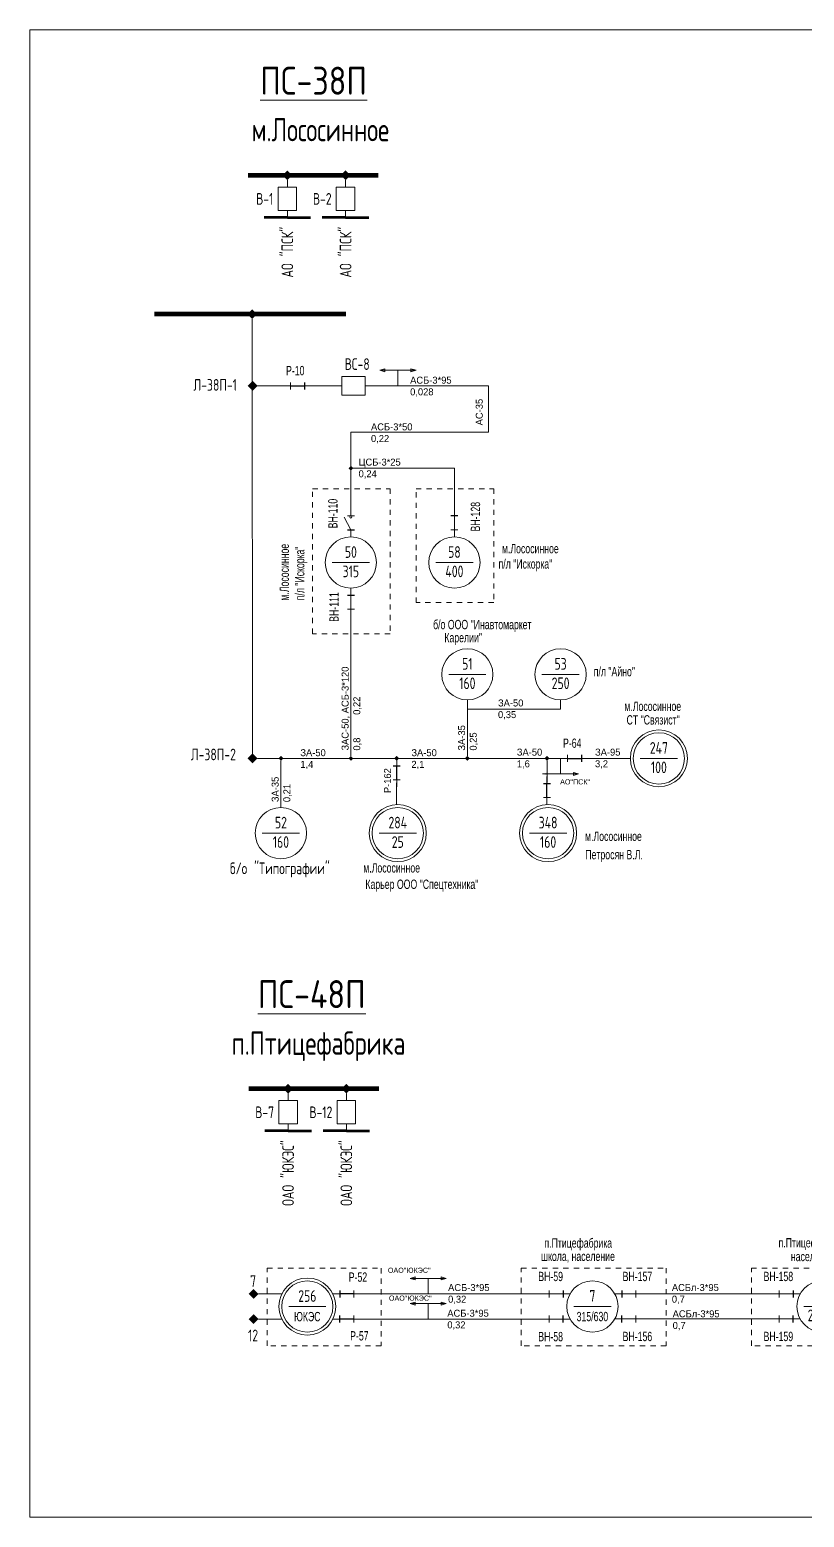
# Model space of a CAD drawing. Header units: millimetres. Extents: x 11 to 409, y 3 to 285.
# Drawn here: x 11.4 to 158.7, y 2.6 to 285.5 of the extents above; entities that cross this region are included whole.
import ezdxf
from ezdxf.enums import TextEntityAlignment as Align

# ---------------------------------------------------------------- set-up
doc = ezdxf.new("R2010")
doc.units = ezdxf.units.MM
doc.linetypes.add('JIS_02_1.0', pattern=[2, 1, -1])
for name, color, linetype, lineweight in [('10_КВ', 250, 'Continuous', 18), ('АТРИБУТЫ', 7, 'Continuous', 13), ('РАЗЪЕД_РУБИЛЬН', 150, 'Continuous', 13), ('ТЕКСТ', 7, 'Continuous', 13)]:
    doc.layers.add(name, color=color, linetype=linetype, lineweight=lineweight)
doc.layers.add('СХ_ОПЕРАТИВНАЯ', color=10, linetype='Continuous')
doc.layers.add('ШУНТ_РАЗЪЕД', color=161, linetype='Continuous')
doc.styles.add('ATTRIB', font='txt.shx', dxfattribs={"width": 0.7, "height": 5})
doc.styles.add('PRINADLEGNOST', font='txt.shx', dxfattribs={"width": 0.7, "height": 7})
doc.styles.add('МП', font='txt.shx', dxfattribs={"width": 0.7, "height": 2.5})
doc.styles.add('ПС', font='txt.shx', dxfattribs={"width": 0.8, "height": 12})
doc.styles.add('ТЕКСТ_МОДЕЛИ', font='txt.shx', dxfattribs={"width": 0.7, "height": 5})

# ---------------------------------------------------------------- blocks, each defined once
blk = doc.blocks.new('НАЗВАНИЕ_ОБЪЕКТА')
at = {"layer": 'АТРИБУТЫ'}
for tag, height, style, width, p in [('НОМЕР-ПС', 12, 'ПС', 0.8, (0, 0)), ('МЕСТОПОЛОЖЕНИЕ', 10, 'МП', 0.7, (0, -22)), ('ПРИНАДЛЕЖНОСТЬ', 7, 'PRINADLEGNOST', 0.7, (0, -37))]:
    blk.add_attdef(tag, text='', height=height, dxfattribs=dict(at, style=style, width=width)).set_placement(p, align=Align.TOP_CENTER)
blk = doc.blocks.new('ВЫКЛЮЧАТЕЛЬ')
at = {"color": 0, "linetype": 'ByBlock'}
for p, q in [((0, 0), (0, -3)), ((0, -13), (0, -16))]:
    blk.add_line(p, q, dxfattribs=at)
blk.add_lwpolyline([(-4, -3), (4, -3), (4, -13), (-4, -13)], close=True, dxfattribs=at)
at = {"layer": 'АТРИБУТЫ', "style": 'ATTRIB', "width": 0.7}
blk.add_attdef('ДИСП_НОМ', text='', height=5, dxfattribs=at).set_placement((-6, -8), align=Align.MIDDLE_RIGHT)
at = {"layer": 'АТРИБУТЫ', "style": 'ATTRIB', "width": 0.7, "flags": 1}
blk.add_attdef('КОД', text='', height=5, dxfattribs=at).set_placement((-6, -14), align=Align.MIDDLE_RIGHT)
blk = doc.blocks.new('ПРИСОЕД_ШИНЕ')
at = {"color": 0}
blk.add_solid([(0, 2.12), (2.12, 0), (-2.12, 0), (0, -2.12)], dxfattribs=at)
at = {"layer": 'АТРИБУТЫ', "style": 'ATTRIB', "width": 0.7}
blk.add_attdef('ДИСП_НОМ', text='', height=5, dxfattribs=at).set_placement((0, 3.12), align=Align.CENTER)
blk = doc.blocks.new('РАЗЪЕДИНИТЕЛЬ')
at = {"color": 0, "linetype": 'ByBlock'}
for p, q in [((0, 0), (0, -3)), ((0, -9), (0, -12))]:
    blk.add_line(p, q, dxfattribs=at)
at = {"layer": 'РАЗЪЕД_РУБИЛЬН', "color": 0, "linetype": 'ByBlock'}
blk.add_line((-1.5, -3), (1.5, -3), dxfattribs=at)
at = {"layer": 'СХ_ОПЕРАТИВНАЯ', "color": 0, "linetype": 'ByBlock'}
blk.add_line((-1.5, -9), (1.5, -9), dxfattribs=at)
at = {"layer": 'ШУНТ_РАЗЪЕД', "color": 0}
blk.add_line((0, -3), (0, -9), dxfattribs=at)
at = {"layer": 'РАЗЪЕД_РУБИЛЬН', "color": 7, "style": 'ATTRIB', "width": 0.7}
blk.add_attdef('ДИСП_НОМ', text='', height=5, dxfattribs=at).set_placement((-4.75, -6), align=Align.MIDDLE_RIGHT)
at = {"layer": 'РАЗЪЕД_РУБИЛЬН', "color": 7, "style": 'ATTRIB', "width": 0.7, "flags": 1}
blk.add_attdef('КОД', text='', height=5, dxfattribs=at).set_placement((-4.75, -12), align=Align.MIDDLE_RIGHT)
blk = doc.blocks.new('ВЫКЛ_НАГРУЗКИ')
at = {"color": 0, "linetype": 'ByBlock'}
for p, q in [((0, 0), (0, -3)), ((0, -9), (0, -12))]:
    blk.add_line(p, q, dxfattribs=at)
at = {"layer": 'РАЗЪЕД_РУБИЛЬН', "color": 0, "linetype": 'ByBlock'}
blk.add_line((-1.5, -3), (1.5, -3), dxfattribs=at)
at = {"layer": 'СХ_ОПЕРАТИВНАЯ', "color": 0, "linetype": 'ByBlock'}
blk.add_line((-1.5, -9), (1.5, -9), dxfattribs=at)
at = {"layer": 'РАЗЪЕД_РУБИЛЬН', "color": 7, "style": 'ATTRIB', "width": 0.7}
blk.add_attdef('ДИСП_НОМ', text='', height=5, dxfattribs=at).set_placement((-4.75, -6), align=Align.MIDDLE_RIGHT)
at = {"layer": 'РАЗЪЕД_РУБИЛЬН', "color": 7, "style": 'ATTRIB', "width": 0.7, "flags": 1}
blk.add_attdef('КОД', text='', height=5, dxfattribs=at).set_placement((-4.75, -12), align=Align.MIDDLE_RIGHT)
blk = doc.blocks.new('ТРАНСФ_ПОДСТ')
at = {"color": 7}
blk.add_line((-8, -11), (8, -11), dxfattribs=at)
at = {"color": 0}
blk.add_circle((0, -11), 11, dxfattribs=at)
at = {"layer": 'АТРИБУТЫ', "style": 'ATTRIB', "width": 0.7, "flags": 4}
for tag, p in [('OBOZN', (0, -9)), ('MOCHNOCT', (0, -17.33))]:
    blk.add_attdef(tag, text='', height=5, dxfattribs=at).set_placement(p, align=Align.CENTER)
at = {"layer": 'АТРИБУТЫ', "style": 'ТЕКСТ_МОДЕЛИ', "width": 0.7}
blk.add_attdef('MESTO_1', text='', height=5, dxfattribs=at).set_placement((14, -11), align=Align.BOTTOM_LEFT)
blk.add_attdef('MESTO_2', text='', height=5, dxfattribs=at).set_placement((14, -12), align=Align.TOP_LEFT)
blk = doc.blocks.new('ОТВЕТВЛЕНИЕ')
at = {"color": 0, "linetype": 'ByBlock'}
blk.add_solid([(0, 1.06), (1.06, 0), (-1.06, 0), (0, -1.06)], dxfattribs=at)

msp = doc.modelspace()

# ---------------------------------------------------------------- hatches: boundary and pattern name
at = {"layer": '10_КВ'}
h = msp.add_hatch(color=256, dxfattribs=at)
h.paths.add_polyline_path([(84.84, 220.72), (83.86, 220.72), (83.86, 220.42)])
h.paths.add_polyline_path([(84.84, 220.72), (83.86, 221.01), (83.86, 220.72)])
h.paths.add_polyline_path([(78.93, 220.42), (78.93, 220.72), (77.95, 220.72)])
h.paths.add_polyline_path([(77.95, 220.72), (78.93, 220.72), (78.93, 221.01)])
h = msp.add_hatch(color=256, dxfattribs=at)
h.paths.add_polyline_path([(115.75, 143.96), (114.76, 143.96), (114.76, 144.26)])
h.paths.add_polyline_path([(115.75, 143.96), (114.76, 143.67), (114.76, 143.96)])
h.paths.add_polyline_path([(109.84, 144.26), (109.84, 143.96), (108.85, 143.96)])
h.paths.add_polyline_path([(108.85, 143.96), (109.84, 143.96), (109.84, 143.67)])
h = msp.add_hatch(color=256, dxfattribs=at)
h.paths.add_polyline_path([(90.58, 48.04), (89.59, 48.04), (89.59, 47.74)])
h.paths.add_polyline_path([(90.58, 48.04), (89.59, 48.33), (89.59, 48.04)])
h.paths.add_polyline_path([(84.67, 47.74), (84.67, 48.04), (83.69, 48.04)])
h.paths.add_polyline_path([(83.69, 48.04), (84.67, 48.04), (84.67, 48.33)])
h = msp.add_hatch(color=256, dxfattribs=at)
h.paths.add_polyline_path([(90.58, 43.24), (89.59, 43.24), (89.59, 42.95)])
h.paths.add_polyline_path([(90.58, 43.24), (89.59, 43.54), (89.59, 43.24)])
h.paths.add_polyline_path([(84.67, 42.95), (84.67, 43.24), (83.69, 43.24)])
h.paths.add_polyline_path([(83.69, 43.24), (84.67, 43.24), (84.67, 43.54)])

# ---------------------------------------------------------------- linework, layer by layer
at = {"layer": '10_КВ', "lineweight": 100}
for p, q in [((60.36, 249.77), (55.93, 249.77)), ((60.36, 249.77), (64.79, 249.77)), ((71.44, 249.77), (67, 249.77)), ((71.44, 249.77), (75.87, 249.77)), ((60.5, 76.07), (56.07, 76.07)), ((60.5, 76.07), (64.93, 76.07)), ((71.58, 76.07), (67.15, 76.07)), ((71.58, 76.07), (76.01, 76.07))]:
    msp.add_line(p, q, dxfattribs=at)
at = {"layer": '10_КВ'}
for p, q in [((53.76, 146.9), (53.68, 230.45)), ((77.95, 220.72), (78.93, 221.01)), ((77.95, 220.72), (84.84, 220.72)), ((77.95, 220.72), (78.93, 220.42)), ((78.93, 221.01), (78.93, 220.42)), ((81.39, 220.72), (81.39, 217.76)), ((84.84, 220.72), (83.86, 221.01)), ((83.86, 221.01), (83.86, 220.42)), ((84.84, 220.72), (83.86, 220.42)), ((54.71, 217.76), (59.63, 217.76)), ((64.95, 217.76), (69.38, 217.76)), ((76.47, 217.76), (81.39, 217.76)), ((81.39, 217.76), (98.63, 217.76)), ((98.63, 217.76), (98.63, 208.98)), ((72.44, 208.98), (72.44, 202.09)), ((72.44, 208.98), (98.63, 208.98)), ((72.44, 202.09), (92.13, 202.09)), ((72.44, 190.37), (71.19, 192.79)), ((92.13, 193.03), (92.13, 190.37)), ((72.44, 177.96), (72.44, 173.97)), ((72.44, 169.54), (72.44, 173.97)), ((72.44, 169.54), (72.44, 147.39)), ((94.59, 156.25), (94.59, 158.02)), ((94.59, 147.39), (94.59, 156.25)), ((94.59, 156.25), (112.32, 156.25)), ((112.32, 156.25), (112.32, 158.02)), ((59.13, 146.92), (54.69, 146.92)), ((59.13, 146.92), (72.42, 146.92)), ((59.14, 137.58), (59.14, 146.45)), ((72.42, 146.92), (90.14, 146.92)), ((81.14, 138.12), (81.16, 146.45)), ((90.14, 146.92), (99.01, 146.92)), ((99.01, 146.92), (103.44, 146.92)), ((103.44, 146.92), (112.3, 146.92)), ((109.72, 138.12), (109.74, 146.45)), ((112.3, 143.96), (112.3, 146.92)), ((117.62, 146.92), (125.59, 146.92)), ((108.85, 143.96), (115.75, 143.96)), ((115.75, 143.96), (114.76, 144.26)), ((114.76, 143.67), (114.76, 144.26)), ((115.75, 143.96), (114.76, 143.67)), ((83.69, 48.04), (84.67, 48.33)), ((84.67, 48.33), (84.67, 47.74)), ((90.58, 48.04), (89.59, 48.33)), ((89.59, 48.33), (89.59, 47.74)), ((83.69, 48.04), (90.58, 48.04)), ((83.69, 48.04), (84.67, 47.74)), ((87.13, 48.04), (87.13, 45.08)), ((90.58, 48.04), (89.59, 47.74)), ((54.87, 45.08), (59.3, 45.08)), ((74.33, 45.08), (108.8, 45.08)), ((83.69, 43.24), (84.67, 43.54)), ((83.69, 43.24), (90.58, 43.24)), ((83.69, 43.24), (84.67, 42.95)), ((84.67, 43.54), (84.67, 42.95)), ((87.13, 43.24), (87.13, 40.29)), ((90.58, 43.24), (89.59, 43.54)), ((89.59, 43.54), (89.59, 42.95)), ((90.58, 43.24), (89.59, 42.95)), ((110.13, 45.08), (112.78, 45.08)), ((123.95, 45.08), (127.94, 45.08)), ((127.94, 45.08), (152.55, 45.08)), ((153.88, 45.08), (157.24, 45.08)), ((54.87, 40.29), (59.3, 40.29)), ((74.33, 40.29), (108.8, 40.29)), ((110.13, 40.29), (112.78, 40.29)), ((123.95, 40.32), (126.61, 40.32)), ((127.94, 40.32), (152.55, 40.32)), ((153.88, 40.32), (157.05, 40.32))]:
    msp.add_line(p, q, dxfattribs=at)
at = {"layer": '10_КВ', "linetype": 'Continuous'}
msp.add_lwpolyline([(11.38, 2.61), (409.03, 2.61), (409.03, 285.47), (11.38, 285.47)], close=True, dxfattribs=at)
at = {"layer": '10_КВ', "const_width": 0.886}
for points in [[(77.66, 257.8), (52.85, 257.8)], [(71.53, 231.39), (35.09, 231.39)], [(77.81, 84.1), (52.99, 84.1)]]:
    msp.add_lwpolyline(points, dxfattribs=at)
at = {"layer": '10_КВ'}
msp.add_circle((72.44, 192.82), 0.206, dxfattribs=at)
at = {"layer": 'ТЕКСТ'}
for p, q in [((72.44, 202.09), (72.44, 194.36)), ((92.13, 202.09), (92.13, 194.36))]:
    msp.add_line(p, q, dxfattribs=at)
at = {"layer": 'ТЕКСТ', "linetype": 'JIS_02_1.0'}
for points in [[(65.14, 170.63), (65.14, 198.2), (79.91, 198.2), (79.91, 170.63)], [(84.83, 176.54), (84.83, 198.2), (99.6, 198.2), (99.6, 176.54)], [(56.53, 49.98), (78.2, 49.98), (78.2, 35.21), (56.53, 35.21)], [(104.83, 50), (132.4, 50), (132.4, 35.23), (104.83, 35.23)], [(148.59, 50), (168.28, 50), (168.28, 35.23), (148.59, 35.23)]]:
    msp.add_lwpolyline(points, close=True, dxfattribs=at)
at = {"layer": 'ТЕКСТ'}
for centre in [(131.01, 146.92), (81.36, 132.71), (109.94, 132.71), (64.16, 42.68)]:
    msp.add_circle(centre, 5.42, dxfattribs=at)

# ---------------------------------------------------------------- block references
at = {"layer": '10_КВ'}
ref = msp.add_blockref('НАЗВАНИЕ_ОБЪЕКТА', (66.64, 278.44), dxfattribs=dict(at, xscale=-0.4431120238653354, yscale=0.4431120238652794, zscale=0.4431120238652906))
ref.add_attrib('НОМЕР-ПС', '%%UПС-38П', dxfattribs={"layer": 'АТРИБУТЫ', "height": 5.317, "style": 'ПС', "width": 0.8}).set_placement((65.36, 278.44), align=Align.TOP_CENTER)
ref.add_attrib('МЕСТОПОЛОЖЕНИЕ', 'м.Лососинное', dxfattribs={"layer": 'АТРИБУТЫ', "height": 4.4311, "style": 'МП', "width": 0.7}).set_placement((66.64, 268.69), align=Align.TOP_CENTER)
for name, p, xscale, yscale, zscale in [('ПРИСОЕД_ШИНЕ', (60.36, 257.8), -0.4431120238653354, 0.4431120238652794, 0.4431120238652906), ('ПРИСОЕД_ШИНЕ', (71.44, 257.8), -0.4431120238653354, 0.4431120238652794, 0.4431120238652906), ('ПРИСОЕД_ШИНЕ', (53.68, 231.39), -0.4431120238653354, 0.4431120238652794, 0.4431120238652906), ('ОТВЕТВЛЕНИЕ', (72.45, 202.09), 0.4431120238653354, 0.4431120238653354, 0.4431120238653354), ('ОТВЕТВЛЕНИЕ', (59.14, 146.92), 0.4431120238653354, 0.4431120238653354, 0.4431120238653354), ('ОТВЕТВЛЕНИЕ', (72.44, 146.92), 0.4431120238653354, 0.4431120238653354, 0.4431120238653354), ('ОТВЕТВЛЕНИЕ', (81.16, 146.92), 0.4431120238653354, 0.4431120238653354, 0.4431120238653354), ('ОТВЕТВЛЕНИЕ', (94.59, 146.92), 0.4431120238653354, 0.4431120238653354, 0.4431120238653354), ('ОТВЕТВЛЕНИЕ', (109.74, 146.92), 0.4431120238653354, 0.4431120238653354, 0.4431120238653354), ('ПРИСОЕД_ШИНЕ', (60.5, 84.1), -0.4431120238653354, 0.4431120238652794, 0.4431120238652906), ('ПРИСОЕД_ШИНЕ', (71.58, 84.1), -0.4431120238653354, 0.4431120238652794, 0.4431120238652906)]:
    msp.add_blockref(name, p, dxfattribs=dict(at, xscale=xscale, yscale=yscale, zscale=zscale))
at = {"layer": '10_КВ', "xscale": 0.4431120238653354, "yscale": 0.4431120238653354, "zscale": 0.4431120238653354}
for p, values in [((60.36, 256.86), {'ДИСП_НОМ': 'В-1'}), ((71.44, 256.86), {'ДИСП_НОМ': 'В-2'}), ((60.5, 83.16), {'ДИСП_НОМ': 'В-7'}), ((71.58, 83.16), {'ДИСП_НОМ': 'В-12'})]:
    msp.add_blockref('ВЫКЛЮЧАТЕЛЬ', p, dxfattribs=at).add_auto_attribs(values)
at = {"layer": '10_КВ'}
ref = msp.add_blockref('РАЗЪЕДИНИТЕЛЬ', (59.63, 217.76), dxfattribs=dict(at, xscale=-0.4431120238652794, yscale=0.4431120238652794, zscale=0.4431120238652906, rotation=90))
ref.add_attrib('ДИСП_НОМ', 'Р-10', dxfattribs={"layer": 'РАЗЪЕД_РУБИЛЬН', "color": 7, "height": 1.772, "width": 0.7}).set_placement((63.62, 220.66), align=Align.MIDDLE_RIGHT)
ref = msp.add_blockref('ВЫКЛЮЧАТЕЛЬ', (76.47, 217.76), dxfattribs=dict(at, xscale=-0.4431120238652794, yscale=0.4431120238652794, zscale=0.4431120238652906, rotation=270))
ref.add_attrib('ДИСП_НОМ', 'ВС-8', dxfattribs={"layer": 'АТРИБУТЫ', "height": 2.216, "style": 'ATTRIB', "width": 0.7}).set_placement((76.03, 221.89), align=Align.MIDDLE_RIGHT)
at = {"layer": '10_КВ', "linetype": 'Continuous'}
ref = msp.add_blockref('ПРИСОЕД_ШИНЕ', (53.77, 217.76), dxfattribs=dict(at, xscale=0.4431120238653354, yscale=0.4431120238653354, zscale=0.4431120238653354))
ref.add_attrib('ДИСП_НОМ', 'Л-38П-1', dxfattribs={"layer": 'АТРИБУТЫ', "height": 2.216, "style": 'ATTRIB', "width": 0.7}).set_placement((46.64, 216.83), align=Align.CENTER)
at = {"layer": '10_КВ'}
ref = msp.add_blockref('ВЫКЛ_НАГРУЗКИ', (72.44, 194.36), dxfattribs=dict(at, xscale=0.4431120238653354, yscale=0.4431120238653354, zscale=0.4431120238653354))
ref.add_attrib('ДИСП_НОМ', 'ВН-110', dxfattribs={"layer": 'РАЗЪЕД_РУБИЛЬН', "color": 7, "height": 1.772, "rotation": 90, "width": 0.7}).set_placement((69.9, 193.47), align=Align.CENTER)
ref = msp.add_blockref('ВЫКЛ_НАГРУЗКИ', (92.13, 189.04), dxfattribs=dict(at, xscale=0.4431120238653354, yscale=0.4431120238653354, zscale=0.4431120238653354, rotation=180))
ref.add_attrib('ДИСП_НОМ', 'ВН-128', dxfattribs={"layer": 'РАЗЪЕД_РУБИЛЬН', "color": 7, "height": 1.772, "rotation": 90, "width": 0.7}).set_placement((97.02, 192.87), align=Align.CENTER)
ref = msp.add_blockref('ТРАНСФ_ПОДСТ', (72.44, 189.04), dxfattribs=dict(at, xscale=0.4431120238653354, yscale=0.4431120238653354, zscale=0.4431120238653354))
ref.add_attrib('MESTO_1', 'м.Лососинное', dxfattribs={"layer": 'АТРИБУТЫ', "height": 1.7724, "rotation": 90, "width": 0.7}).set_placement((61.19, 176.92), align=Align.BOTTOM_LEFT)
ref.add_attrib('MESTO_2', 'п/л "Искорка"', dxfattribs={"layer": 'АТРИБУТЫ', "height": 1.7724, "rotation": 90, "width": 0.7}).set_placement((61.83, 176.98), align=Align.TOP_LEFT)
ref.add_attrib('OBOZN', '50', dxfattribs={"layer": 'АТРИБУТЫ', "height": 2.216, "style": 'ATTRIB', "width": 0.7, "flags": 4}).set_placement((72.44, 185.05), align=Align.CENTER)
ref.add_attrib('MOCHNOCT', '315', dxfattribs={"layer": 'АТРИБУТЫ', "height": 2.216, "style": 'ATTRIB', "width": 0.7, "flags": 4}).set_placement((72.44, 181.36), align=Align.CENTER)
ref = msp.add_blockref('ТРАНСФ_ПОДСТ', (92.13, 189.04), dxfattribs=dict(at, xscale=0.4431120238653354, yscale=0.4431120238653354, zscale=0.4431120238653354))
ref.add_attrib('MESTO_1', 'м.Лососинное', dxfattribs={"layer": 'АТРИБУТЫ', "height": 1.7724, "width": 0.7}).set_placement((101.17, 185.39), align=Align.BOTTOM_LEFT)
ref.add_attrib('MESTO_2', 'п/л "Искорка"', dxfattribs={"layer": 'АТРИБУТЫ', "height": 1.7724, "width": 0.7}).set_placement((100.52, 184.78), align=Align.TOP_LEFT)
ref.add_attrib('OBOZN', '58', dxfattribs={"layer": 'АТРИБУТЫ', "height": 2.216, "style": 'ATTRIB', "width": 0.7, "flags": 4}).set_placement((92.13, 185.05), align=Align.CENTER)
ref.add_attrib('MOCHNOCT', '400', dxfattribs={"layer": 'АТРИБУТЫ', "height": 2.216, "style": 'ATTRIB', "width": 0.7, "flags": 4}).set_placement((92.13, 181.36), align=Align.CENTER)
ref = msp.add_blockref('ВЫКЛ_НАГРУЗКИ', (72.44, 173.97), dxfattribs=dict(at, xscale=-0.4431120238653354, yscale=0.4431120238652794, zscale=0.4431120238652906, rotation=180))
ref.add_attrib('ДИСП_НОМ', 'ВН-111', dxfattribs={"layer": 'РАЗЪЕД_РУБИЛЬН', "color": 7, "height": 1.772, "rotation": 90, "width": 0.7}).set_placement((70.13, 175.7), align=Align.CENTER)
ref = msp.add_blockref('ТРАНСФ_ПОДСТ', (94.59, 167.77), dxfattribs=dict(at, xscale=0.4431120238653354, yscale=0.4431120238653354, zscale=0.4431120238653354))
ref.add_attrib('MESTO_1', 'б/о ООО "Инавтомаркет ', dxfattribs={"layer": 'АТРИБУТЫ', "height": 1.7724, "width": 0.7}).set_placement((88.08, 170.95), align=Align.BOTTOM_LEFT)
ref.add_attrib('MESTO_2', 'Карелии"', dxfattribs={"layer": 'АТРИБУТЫ', "height": 1.772, "width": 0.7}).set_placement((90.22, 170.76), align=Align.TOP_LEFT)
ref.add_attrib('OBOZN', '51', dxfattribs={"layer": 'АТРИБУТЫ', "height": 2.216, "style": 'ATTRIB', "width": 0.7, "flags": 4}).set_placement((94.59, 163.78), align=Align.CENTER)
ref.add_attrib('MOCHNOCT', '160', dxfattribs={"layer": 'АТРИБУТЫ', "height": 2.216, "style": 'ATTRIB', "width": 0.7, "flags": 4}).set_placement((94.59, 160.09), align=Align.CENTER)
ref = msp.add_blockref('ТРАНСФ_ПОДСТ', (112.32, 167.77), dxfattribs=dict(at, xscale=0.4431120238653354, yscale=0.4431120238653354, zscale=0.4431120238653354))
ref.add_attrib('MESTO_1', 'п/л "Айно"', dxfattribs={"layer": 'АТРИБУТЫ', "height": 1.772, "width": 0.7}).set_placement((118.62, 162), align=Align.BOTTOM_LEFT)
ref.add_attrib('OBOZN', '53', dxfattribs={"layer": 'АТРИБУТЫ', "height": 2.216, "style": 'ATTRIB', "width": 0.7, "flags": 4}).set_placement((112.32, 163.78), align=Align.CENTER)
ref.add_attrib('MOCHNOCT', '250', dxfattribs={"layer": 'АТРИБУТЫ', "height": 2.216, "style": 'ATTRIB', "width": 0.7, "flags": 4}).set_placement((112.32, 160.09), align=Align.CENTER)
ref = msp.add_blockref('ТРАНСФ_ПОДСТ', (131.01, 151.79), dxfattribs=dict(at, xscale=0.4431120238653354, yscale=0.4431120238653354, zscale=0.4431120238653354))
ref.add_attrib('MESTO_1', 'м.Лососинное', dxfattribs={"layer": 'АТРИБУТЫ', "height": 1.7724, "width": 0.7}).set_placement((124.45, 155.4), align=Align.BOTTOM_LEFT)
ref.add_attrib('MESTO_2', 'СТ "Связист"', dxfattribs={"layer": 'АТРИБУТЫ', "height": 1.7724, "width": 0.7}).set_placement((124.86, 155.13), align=Align.TOP_LEFT)
ref.add_attrib('OBOZN', '247', dxfattribs={"layer": 'АТРИБУТЫ', "height": 2.216, "style": 'ATTRIB', "width": 0.7, "flags": 4}).set_placement((131.01, 147.8), align=Align.CENTER)
ref.add_attrib('MOCHNOCT', '100', dxfattribs={"layer": 'АТРИБУТЫ', "height": 2.216, "style": 'ATTRIB', "width": 0.7, "flags": 4}).set_placement((131.01, 144.11), align=Align.CENTER)
ref = msp.add_blockref('РАЗЪЕДИНИТЕЛЬ', (112.3, 146.92), dxfattribs=dict(at, xscale=-0.4431120238652794, yscale=0.4431120238652794, zscale=0.4431120238652906, rotation=90))
ref.add_attrib('ДИСП_НОМ', 'Р-64', dxfattribs={"layer": 'РАЗЪЕД_РУБИЛЬН', "color": 7, "height": 1.772, "width": 0.7}).set_placement((116.28, 149.81), align=Align.MIDDLE_RIGHT)
at = {"layer": '10_КВ', "linetype": 'Continuous'}
ref = msp.add_blockref('ПРИСОЕД_ШИНЕ', (53.75, 146.92), dxfattribs=dict(at, xscale=0.4431120238653354, yscale=0.4431120238653354, zscale=0.4431120238653354))
ref.add_attrib('ДИСП_НОМ', 'Л-38П-2', dxfattribs={"layer": 'АТРИБУТЫ', "height": 2.216, "style": 'ATTRIB', "width": 0.7}).set_placement((46.3, 146.55), align=Align.CENTER)
at = {"layer": '10_КВ', "xscale": -0.4431120238652794, "yscale": 0.4431120238652794, "zscale": 0.4431120238652906}
for p, rotation in [((112.3, 146.92), 90), ((81.16, 141.5), 180), ((109.73, 138.17), 180)]:
    msp.add_blockref('РАЗЪЕДИНИТЕЛЬ', p, dxfattribs=dict(at, rotation=rotation))
at = {"layer": '10_КВ'}
ref = msp.add_blockref('ТРАНСФ_ПОДСТ', (59.14, 137.58), dxfattribs=dict(at, xscale=0.4431120238653354, yscale=0.4431120238653354, zscale=0.4431120238653354))
ref.add_attrib('MESTO_1', 'б/о "Типографии"', dxfattribs={"layer": 'АТРИБУТЫ', "height": 2.2156, "style": 'ТЕКСТ_МОДЕЛИ', "width": 0.7}).set_placement((49.46, 124.23), align=Align.BOTTOM_LEFT)
ref.add_attrib('OBOZN', '52', dxfattribs={"layer": 'АТРИБУТЫ', "height": 2.216, "style": 'ATTRIB', "width": 0.7, "flags": 4}).set_placement((59.14, 133.6), align=Align.CENTER)
ref.add_attrib('MOCHNOCT', '160', dxfattribs={"layer": 'АТРИБУТЫ', "height": 2.216, "style": 'ATTRIB', "width": 0.7, "flags": 4}).set_placement((59.14, 129.9), align=Align.CENTER)
ref = msp.add_blockref('ТРАНСФ_ПОДСТ', (81.36, 137.58), dxfattribs=dict(at, xscale=0.4431120238653354, yscale=0.4431120238653354, zscale=0.4431120238653354))
ref.add_attrib('MESTO_1', 'м.Лососинное', dxfattribs={"layer": 'АТРИБУТЫ', "height": 1.7724, "width": 0.7}).set_placement((74.8, 124.68), align=Align.BOTTOM_LEFT)
ref.add_attrib('MESTO_2', 'Карьер ООО "Спецтехника"', dxfattribs={"layer": 'АТРИБУТЫ', "height": 1.7724, "width": 0.7}).set_placement((75.21, 123.87), align=Align.TOP_LEFT)
ref.add_attrib('OBOZN', '284', dxfattribs={"layer": 'АТРИБУТЫ', "height": 2.216, "style": 'ATTRIB', "width": 0.7, "flags": 4}).set_placement((81.36, 133.6), align=Align.CENTER)
ref.add_attrib('MOCHNOCT', '25', dxfattribs={"layer": 'АТРИБУТЫ', "height": 2.216, "style": 'ATTRIB', "width": 0.7, "flags": 4}).set_placement((81.36, 129.9), align=Align.CENTER)
ref = msp.add_blockref('ТРАНСФ_ПОДСТ', (109.94, 137.58), dxfattribs=dict(at, xscale=0.4431120238653354, yscale=0.4431120238653354, zscale=0.4431120238653354))
ref.add_attrib('MESTO_1', 'м.Лососинное', dxfattribs={"layer": 'АТРИБУТЫ', "height": 1.7724, "width": 0.7}).set_placement((116.97, 130.68), align=Align.BOTTOM_LEFT)
ref.add_attrib('MESTO_2', 'Петросян В.Л.', dxfattribs={"layer": 'АТРИБУТЫ', "height": 1.7724, "width": 0.7}).set_placement((117.02, 129.5), align=Align.TOP_LEFT)
ref.add_attrib('OBOZN', '348', dxfattribs={"layer": 'АТРИБУТЫ', "height": 2.216, "style": 'ATTRIB', "width": 0.7, "flags": 4}).set_placement((109.94, 133.6), align=Align.CENTER)
ref.add_attrib('MOCHNOCT', '160', dxfattribs={"layer": 'АТРИБУТЫ', "height": 2.216, "style": 'ATTRIB', "width": 0.7, "flags": 4}).set_placement((109.94, 129.9), align=Align.CENTER)
ref = msp.add_blockref('НАЗВАНИЕ_ОБЪЕКТА', (66.29, 104.74), dxfattribs=dict(at, xscale=-0.4431120238653354, yscale=0.4431120238652794, zscale=0.4431120238652906))
ref.add_attrib('НОМЕР-ПС', '%%UПС-48П', dxfattribs={"layer": 'АТРИБУТЫ', "height": 5.317, "style": 'ПС', "width": 0.8}).set_placement((65.01, 104.74), align=Align.TOP_CENTER)
ref.add_attrib('МЕСТОПОЛОЖЕНИЕ', 'п.Птицефабрика', dxfattribs={"layer": 'АТРИБУТЫ', "height": 4.4311, "style": 'МП', "width": 0.7}).set_placement((66.29, 94.99), align=Align.TOP_CENTER)
ref = msp.add_blockref('ТРАНСФ_ПОДСТ', (118.37, 47.57), dxfattribs=dict(at, xscale=0.4431120238653354, yscale=0.4431120238653354, zscale=0.4431120238653354))
ref.add_attrib('MESTO_1', 'п.Птицефабрика', dxfattribs={"layer": 'АТРИБУТЫ', "height": 1.7724, "width": 0.7}).set_placement((109.25, 53.34), align=Align.BOTTOM_LEFT)
ref.add_attrib('MESTO_2', 'школа, население', dxfattribs={"layer": 'АТРИБУТЫ', "height": 1.7724, "width": 0.7}).set_placement((108.61, 53.12), align=Align.TOP_LEFT)
ref.add_attrib('OBOZN', '7', dxfattribs={"layer": 'АТРИБУТЫ', "height": 2.22, "style": 'ATTRIB', "width": 0.7, "flags": 4}).set_placement((118.37, 43.59), align=Align.CENTER)
ref.add_attrib('MOCHNOCT', '315/630', dxfattribs={"layer": 'АТРИБУТЫ', "height": 1.772, "width": 0.7, "flags": 4}).set_placement((118.37, 39.89), align=Align.CENTER)
ref = msp.add_blockref('ТРАНСФ_ПОДСТ', (162.12, 47.57), dxfattribs=dict(at, xscale=0.4431120238653354, yscale=0.4431120238653354, zscale=0.4431120238653354))
ref.add_attrib('MESTO_1', 'п.Птицефабрика', dxfattribs={"layer": 'АТРИБУТЫ', "height": 1.7724, "width": 0.7}).set_placement((153.76, 53.38), align=Align.BOTTOM_LEFT)
ref.add_attrib('MESTO_2', 'население', dxfattribs={"layer": 'АТРИБУТЫ', "height": 1.772, "width": 0.7}).set_placement((156.11, 53.08), align=Align.TOP_LEFT)
ref.add_attrib('OBOZN', '8', dxfattribs={"layer": 'АТРИБУТЫ', "height": 2.22, "style": 'ATTRIB', "width": 0.7, "flags": 4}).set_placement((162.12, 43.59), align=Align.CENTER)
ref.add_attrib('MOCHNOCT', '2*400', dxfattribs={"layer": 'АТРИБУТЫ', "height": 2.216, "style": 'ATTRIB', "width": 0.7, "flags": 4}).set_placement((162.12, 39.89), align=Align.CENTER)
at = {"layer": '10_КВ', "linetype": 'Continuous'}
ref = msp.add_blockref('ПРИСОЕД_ШИНЕ', (53.93, 45.08), dxfattribs=dict(at, xscale=0.4431120238653354, yscale=0.4431120238653354, zscale=0.4431120238653354))
ref.add_attrib('ДИСП_НОМ', '7', dxfattribs={"layer": 'АТРИБУТЫ', "height": 2.22, "style": 'ATTRIB', "width": 0.7}).set_placement((53.85, 46.41), align=Align.CENTER)
at = {"layer": '10_КВ'}
ref = msp.add_blockref('РАЗЪЕДИНИТЕЛЬ', (74.33, 45.08), dxfattribs=dict(at, xscale=0.4431120238652794, yscale=0.4431120238652794, zscale=0.4431120238652794, rotation=270))
ref.add_attrib('ДИСП_НОМ', 'Р-52', dxfattribs={"layer": 'РАЗЪЕД_РУБИЛЬН', "color": 7, "height": 1.772, "width": 0.7}).set_placement((75.54, 48.28), align=Align.MIDDLE_RIGHT)
ref = msp.add_blockref('ВЫКЛ_НАГРУЗКИ', (108.8, 45.08), dxfattribs=dict(at, xscale=-0.4431120238652794, yscale=0.4431120238652794, zscale=0.4431120238652906, rotation=90))
ref.add_attrib('ДИСП_НОМ', 'ВН-59', dxfattribs={"layer": 'РАЗЪЕД_РУБИЛЬН', "color": 7, "height": 1.772, "width": 0.7}).set_placement((112.78, 48.4), align=Align.MIDDLE_RIGHT)
ref = msp.add_blockref('ВЫКЛ_НАГРУЗКИ', (127.94, 45.08), dxfattribs=dict(at, xscale=0.4431120238652794, yscale=0.4431120238652794, zscale=0.4431120238652794, rotation=270))
ref.add_attrib('ДИСП_НОМ', 'ВН-157', dxfattribs={"layer": 'РАЗЪЕД_РУБИЛЬН', "color": 7, "height": 1.772, "width": 0.7}).set_placement((129.74, 48.4), align=Align.MIDDLE_RIGHT)
ref = msp.add_blockref('ВЫКЛ_НАГРУЗКИ', (152.55, 45.08), dxfattribs=dict(at, xscale=-0.4431120238652794, yscale=0.4431120238652794, zscale=0.4431120238652906, rotation=90))
ref.add_attrib('ДИСП_НОМ', 'ВН-158', dxfattribs={"layer": 'РАЗЪЕД_РУБИЛЬН', "color": 7, "height": 1.772, "width": 0.7}).set_placement((156.54, 48.4), align=Align.MIDDLE_RIGHT)
ref = msp.add_blockref('ТРАНСФ_ПОДСТ', (64.16, 47.56), dxfattribs=dict(at, xscale=0.4431120238653354, yscale=0.4431120238653354, zscale=0.4431120238653354))
ref.add_attrib('OBOZN', '256', dxfattribs={"layer": 'АТРИБУТЫ', "height": 2.216, "style": 'ATTRIB', "width": 0.7, "flags": 4}).set_placement((64.16, 43.57), align=Align.CENTER)
ref.add_attrib('MOCHNOCT', 'ЮКЭС', dxfattribs={"layer": 'АТРИБУТЫ', "height": 1.772, "width": 0.7, "flags": 4}).set_placement((64.16, 39.88), align=Align.CENTER)
at = {"layer": '10_КВ', "linetype": 'Continuous'}
ref = msp.add_blockref('ПРИСОЕД_ШИНЕ', (53.93, 40.29), dxfattribs=dict(at, xscale=0.4431120238653354, yscale=0.4431120238653354, zscale=0.4431120238653354))
ref.add_attrib('ДИСП_НОМ', '12', dxfattribs={"layer": 'АТРИБУТЫ', "height": 2.216, "style": 'ATTRIB', "width": 0.7}).set_placement((53.85, 36.07), align=Align.CENTER)
at = {"layer": '10_КВ'}
ref = msp.add_blockref('РАЗЪЕДИНИТЕЛЬ', (74.33, 40.29), dxfattribs=dict(at, xscale=-0.4431120238653354, yscale=0.4431120238653354, zscale=0.4431120238652906, rotation=270))
ref.add_attrib('ДИСП_НОМ', 'Р-57', dxfattribs={"layer": 'РАЗЪЕД_РУБИЛЬН', "color": 7, "height": 1.772, "width": 0.7}).set_placement((75.81, 37.11), align=Align.MIDDLE_RIGHT)
ref = msp.add_blockref('ВЫКЛ_НАГРУЗКИ', (108.8, 40.29), dxfattribs=dict(at, xscale=0.4431120238653354, yscale=0.4431120238653354, zscale=0.4431120238653354, rotation=90))
ref.add_attrib('ДИСП_НОМ', 'ВН-58', dxfattribs={"layer": 'РАЗЪЕД_РУБИЛЬН', "color": 7, "height": 1.772, "width": 0.7}).set_placement((112.78, 36.96), align=Align.MIDDLE_RIGHT)
ref = msp.add_blockref('ВЫКЛ_НАГРУЗКИ', (127.94, 40.32), dxfattribs=dict(at, xscale=-0.4431120238653354, yscale=0.4431120238653354, zscale=0.4431120238652906, rotation=270))
ref.add_attrib('ДИСП_НОМ', 'ВН-156', dxfattribs={"layer": 'РАЗЪЕД_РУБИЛЬН', "color": 7, "height": 1.772, "width": 0.7}).set_placement((129.74, 36.99), align=Align.MIDDLE_RIGHT)
ref = msp.add_blockref('ВЫКЛ_НАГРУЗКИ', (152.55, 40.32), dxfattribs=dict(at, xscale=0.4431120238653354, yscale=0.4431120238653354, zscale=0.4431120238653354, rotation=90))
ref.add_attrib('ДИСП_НОМ', 'ВН-159', dxfattribs={"layer": 'РАЗЪЕД_РУБИЛЬН', "color": 7, "height": 1.772, "width": 0.7}).set_placement((156.54, 36.99), align=Align.MIDDLE_RIGHT)

# ---------------------------------------------------------------- texts
at = {"layer": 'ТЕКСТ', "style": 'ТЕКСТ_МОДЕЛИ', "width": 0.7}
for s, p in [('АО "ПСК"', (60.36, 248)), ('АО "ПСК"', (71.44, 248)), ('ОАО "ЮКЭС"', (60.5, 74.3)), ('ОАО "ЮКЭС"', (71.58, 74.3))]:
    msp.add_text(s, height=2.216, rotation=90, dxfattribs=at).set_placement(p, align=Align.MIDDLE_RIGHT)
at = {"layer": 'ТЕКСТ'}
for s, insert, char_height, width, attachment_point in [('АСБ-3*95\\P0,028', (83.71, 219.5), 1.329, 12.9479, 1), ('АСБ-3*50\\P0,22', (76.27, 210.62), 1.329, 12.9479, 1), ('ЦСБ-3*25\\P0,24', (73.91, 203.92), 1.329, 12.9479, 1), ('ЗА-50\\P0,35', (100.42, 158.12), 1.329, 12.9479, 1), ('ЗА-50\\P1,4', (62.84, 148.66), 1.329, 12.9479, 1), ('ЗА-50\\P2,1', (83.95, 148.66), 1.329, 12.9479, 1), ('ЗА-50\\P1,6', (104, 148.77), 1.329, 12.9479, 1), ('ЗА-95\\P3,2', (118.87, 148.77), 1.329, 12.9479, 1), ('АО"ПСК"', (112.23, 141.95), 0.985, 28.8923, 7), ('ОАО"ЮКЭС"', (79.48, 50.07), 0.985, 28.8923, 1), ('АСБ-3*95\\P0,32', (90.93, 46.95), 1.329, 11.4957, 1), ('АСБл-3*95\\P0,7', (133.48, 46.96), 1.329, 11.4957, 1), ('ОАО"ЮКЭС"', (79.68, 44.77), 0.985, 28.8923, 1), ('АСБ-3*95\\P0,32', (90.78, 42.07), 1.329, 11.4957, 1), ('АСБл-3*95\\P0,7', (133.63, 41.96), 1.329, 11.4957, 1)]:
    msp.add_mtext(s, dxfattribs=dict(at, insert=insert, char_height=char_height, width=width, attachment_point=attachment_point))
at = {"layer": 'ТЕКСТ', "attachment_point": 1, "rotation": 90}
for s, insert, char_height, width in [('АС-35', (96.19, 210.25), 1.329, 12.9479), ('ЗАС-50, АСБ-3*120\\P0,8^I   0,22', (70.68, 148.4), 1.3293, 26.429), ('ЗА-35\\P0,25', (92.83, 148.4), 1.329, 26.429), ('Р-162', (78.74, 140.31), 1.329, 9.1967), ('ЗА-35\\P0,21', (57.38, 138.6), 1.329, 26.429)]:
    msp.add_mtext(s, dxfattribs=dict(at, insert=insert, char_height=char_height, width=width))

doc.saveas('drawing.dxf')
